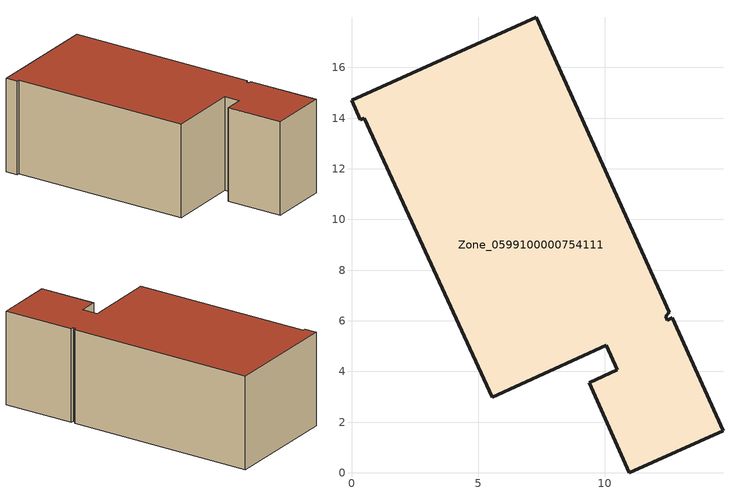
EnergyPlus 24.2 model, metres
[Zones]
Zone_0599100000754111
 floor ground (C_G): 12.65,6.11 14.66,1.66 10.97,0 9.38,3.56 10.49,4.06 10.06,5.03 5.55,2.98 0.5,14 0.35,13.93 0,14.71 7.3,17.98 12.55,6.34 12.4,6.17 12.46,6.03 z0
 wall outside (C_F): 14.66,1.66 12.65,6.11 12.46,6.03 12.4,6.17 12.55,6.34 7.3,17.98 0,14.71 0.35,13.93 0.5,14 5.55,2.98 10.06,5.03 10.49,4.06 9.38,3.56 10.97,0 14.66,1.66 z0:6.41
 roof outside (C_R): 12.55,6.34 7.3,17.98 0,14.71 0.35,13.93 0.5,14 5.55,2.98 10.06,5.03 10.49,4.06 9.38,3.56 10.97,0 14.66,1.66 12.65,6.11 12.46,6.03 12.4,6.17 z6.41
[BUILDING]
Pand.0599100000754111: North Axis=0; Terrain=City; Loads Convergence Tolerance Value=0.04; Temperature Convergence Tolerance Value=0.4; Solar Distribution=FullExterior; Maximum Number of Warmup Days=25; Minimum Number of Warmup Days=1
[Site:Location]
Rotterdam.The.Hague.AP_ZH_NLD Design_Conditions: Latitude=51.96; Longitude=4.45; Time Zone=1; Elevation=-4.5
[SITE:GROUNDTEMPERATURE:BUILDINGSURFACE]
18, 18, 18, 18, 18, 18, 18, 18, 18, 18, 18, 18
[MATERIAL] Thermal Absorptance=0.9; Solar Absorptance=0.7; Visible Absorptance=0.7
Name | Roughness | Thickness | Conductivity | Density | Specific Heat
G.D.2006-2014 | MediumSmooth | 0.15 | 0.06 | 540 | 1210
F.D.2006-2014 | Rough | 0.3 | 0.12 | 1920 | 840
R.D.2006-2014 | MediumRough | 0.2 | 0.08 | 1500 | 1000
[CONSTRUCTION]
C_G: G.D.2006-2014
C_F: F.D.2006-2014
C_R: R.D.2006-2014
[ZONE]
Zone_0599100000754111: Type=1; Multiplier=1; Ceiling Height=Autocalculate; Volume=Autocalculate; Floor Area=autocalculate; Part of Total Floor Area=Yes
[ZONEINFILTRATION:DESIGNFLOWRATE]
Infil_Zone_0599100000754111: Zone or ZoneList or Space or SpaceList=Zone_0599100000754111; Schedule=AlwaysOn; Design Flow Rate Calculation Method=Flow/Area; Flow Rate per Floor Area=0.0021; Constant Term Coefficient=1; Temperature Term Coefficient=0; Velocity Term Coefficient=0; Velocity Squared Term Coefficient=0
[HVACTEMPLATE:ZONE:IDEALLOADSAIRSYSTEM]
Zone_0599100000754111: Maximum Heating Supply Air Temperature=50; Minimum Cooling Supply Air Temperature=13; Maximum Heating Supply Air Humidity Ratio=0.0156; Minimum Cooling Supply Air Humidity Ratio=0.0077; Heating Limit=NoLimit; Cooling Limit=NoLimit; Dehumidification Control Type=ConstantSensibleHeatRatio; Cooling Sensible Heat Ratio=0.7; Dehumidification Setpoint=60; Humidification Control Type=None; Humidification Setpoint=30; Outdoor Air Method=None; Outdoor Air Flow Rate per Person=0.00944; Outdoor Air Flow Rate per Zone Floor Area=0; Outdoor Air Flow Rate per Zone=0; Demand Controlled Ventilation Type=None; Outdoor Air Economizer Type=NoEconomizer; Heat Recovery Type=None; Sensible Heat Recovery Effectiveness=0.7; Latent Heat Recovery Effectiveness=0.65
[ZONECONTROL:THERMOSTAT]
ThermostatControl_Zone_0599100000754111: Zone or ZoneList=Zone_0599100000754111; Control Type Schedule=DualSetpointControlType; Control 1=Thermostat_Zone_0599100000754111; Temperature Difference Between Cutout And Setpoint=0
[THERMOSTATSETPOINT:DUALSETPOINT]
Thermostat_Zone_0599100000754111: Heating Setpoint Temperature Schedule=HeatingSetpoint_Zone_0599100000754111; Cooling Setpoint Temperature Schedule=CoolingSetpoint_Zone_0599100000754111
[SCHEDULE:COMPACT]
HeatingSetpoint_Zone_0599100000754111: Through: 12/31, For: AllDays, Until: 24:00, 21
CoolingSetpoint_Zone_0599100000754111: Through: 12/31, For: AllDays, Until: 24:00, 24
DualSetpointControlType: Through: 12/31, For: AllDays, Until: 24:00, 4
AlwaysOn: Through: 12/31, For: AllDays, Until: 24:00, 1
